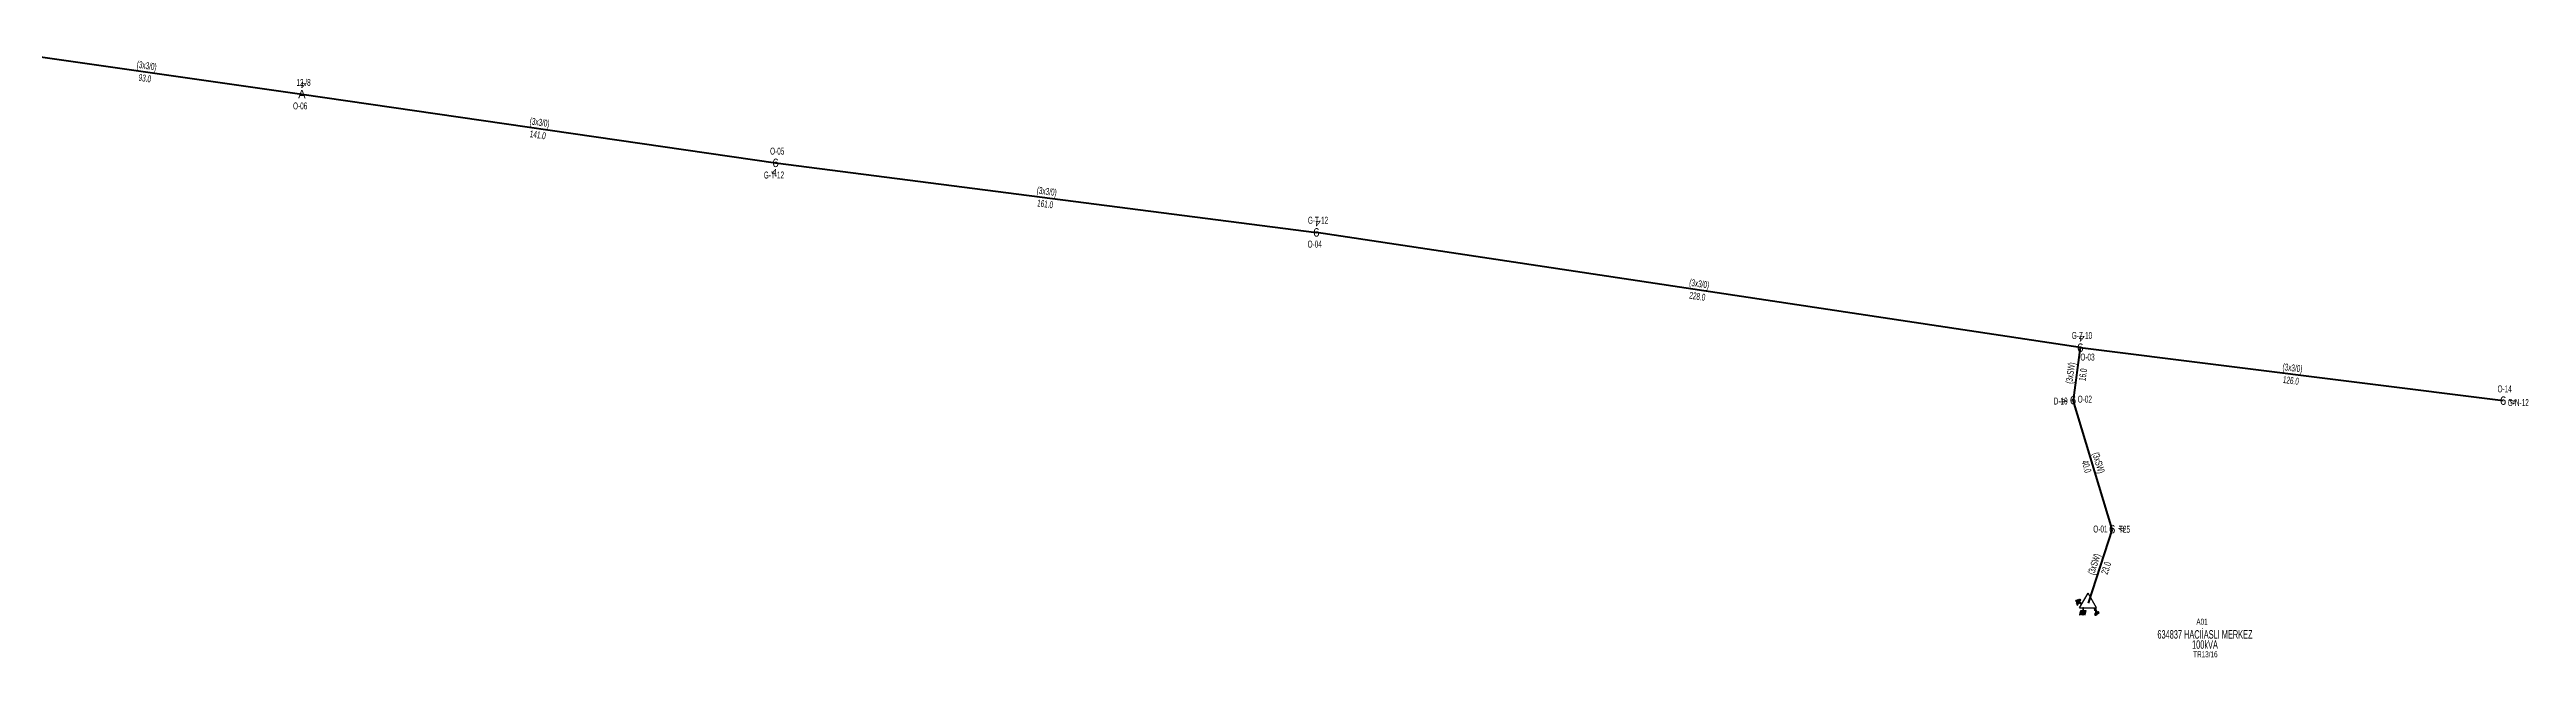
# Model space of a CAD drawing. Header units: millimetres. Extents: x 367507 to 373457, y 4068694 to 4074327.
# Drawn here: x 372725 to 373457, y 4071129 to 4071309 of the extents above; entities that cross this region are included whole.
import ezdxf
from ezdxf.enums import TextEntityAlignment as Align

# ---------------------------------------------------------------- set-up
doc = ezdxf.new("R2010")
doc.units = ezdxf.units.MM
for name, color, linetype, lineweight in [('DIREK_ENH_MEVCUT', 6, 'Continuous', 25), ('DIREK_OG_MEVCUT', 16, 'Continuous', 25), ('HAT_OG_HAVAI_MEVCUT', 48, 'Continuous', 70), ('TRAFO_MEVCUT', 5, 'Continuous', 30), ('TRAFO_TADILAT_BYSK', 5, 'Continuous', 30)]:
    doc.layers.add(name, color=color, linetype=linetype, lineweight=lineweight)
doc.styles.add('Direk', font='B_CAD')
doc.styles.get("Standard").update_dxf_attribs({"font": 'Arial'})

# ---------------------------------------------------------------- blocks, each defined once
blk = doc.blocks.new('MEV_DIREK')
h = blk.add_hatch(color=32)
h.paths.add_polyline_path([(-2.14, 0.97), (-2.35, 1.09), (-3.31, -0.55), (-3.09, -0.67), (-2.67, 0.06), (-1.89, -0.39), (-1.79, -0.22), (-2.56, 0.23)])
h.paths.add_polyline_path([(-3.46, -0.17), (-3.33, -0.25), (-2.61, 0.99), (-2.74, 1.06)])
h.paths.add_polyline_path([(-3.54, 0.29), (-3.41, 0.22), (-3.05, 0.82), (-3.18, 0.9)])
h.paths.add_polyline_path([(-3.58, 0.81), (-3.66, 0.68), (-3.53, 0.61), (-3.45, 0.74)])
h.paths.add_polyline_path([(-1.51, -2.34), (-2.26, -2.33), (-2.52, -3.47), (-2.42, -3.47), (-2.21, -2.53), (-1.91, -2.54), (-2.12, -3.47), (-2.02, -3.47), (-1.81, -2.54), (-1.51, -2.54), (-1.72, -3.47), (-1.62, -3.48), (-1.41, -2.54), (-1.11, -2.54), (-1.32, -3.48), (-1.22, -3.48), (-1.01, -2.54), (-0.71, -2.55), (-0.92, -3.48), (-0.82, -3.48), (-0.56, -2.35), (-1.31, -2.34), (-1.31, -1.44), (-1.51, -1.44)])
at = {"layer": 'TRAFO_MEVCUT'}
for points in [[(2.35, -1.57), (2.12, -1.92), (2.08, -1.44), (1.94, -1.44), (2.01, -2.32), (2.25, -1.96), (2.31, -2.67), (2.1, -2.67), (2.39, -2.87), (2.4, -2.86), (2.64, -2.49), (2.45, -2.63)], [(2.35, -1.57), (2.12, -1.92), (2.08, -1.44), (1.94, -1.44), (2.01, -2.32), (2.25, -1.96), (2.31, -2.67), (2.1, -2.67), (2.39, -2.87), (1.98, -3.19), (2.2, -3.79), (2.26, -3.74), (2.08, -3.26), (2.26, -3.13), (2.44, -3.6), (2.49, -3.56), (2.32, -3.08), (2.49, -2.94), (2.67, -3.42), (2.73, -3.38), (2.55, -2.9), (2.73, -2.76), (2.91, -3.24), (2.97, -3.2), (2.79, -2.72), (2.97, -2.58), (3.15, -3.06), (3.21, -3.01), (2.98, -2.42), (2.4, -2.86), (2.64, -2.49), (2.45, -2.63)], [(2.97, -2.58), (3.15, -3.06), (3.21, -3.01), (2.98, -2.42), (2.4, -2.86), (2.64, -2.49), (2.45, -2.63), (2.35, -1.57), (2.12, -1.92), (2.08, -1.44), (1.94, -1.44), (2.01, -2.32), (2.25, -1.96), (2.31, -2.67), (2.1, -2.67), (2.39, -2.87), (1.98, -3.19), (2.2, -3.79), (2.26, -3.74), (2.08, -3.26), (2.26, -3.13), (2.44, -3.6), (2.49, -3.56), (2.32, -3.08), (2.49, -2.94), (2.67, -3.42), (2.73, -3.38), (2.55, -2.9), (2.73, -2.76), (2.91, -3.24), (2.97, -3.2), (2.79, -2.72)]]:
    blk.add_hatch(color=32, dxfattribs=at).paths.add_polyline_path(points)
at = {"layer": 'TRAFO_MEVCUT', "linetype": 'Continuous'}
for p, q in [((-2.5, -1.44), (0, 2.89)), ((2.5, -1.44), (0, 2.89)), ((-2.5, -1.44), (2.5, -1.44))]:
    blk.add_line(p, q, dxfattribs=at)
at = {"layer": 'TRAFO_MEVCUT', "color": 32, "flags": 128}
blk.add_lwpolyline([(1.94, -1.44), (2.08, -1.44), (2.12, -1.92), (2.35, -1.57), (2.45, -2.63), (2.64, -2.49), (2.4, -2.86), (2.98, -2.42), (3.21, -3.01), (3.15, -3.06), (2.97, -2.58), (2.79, -2.72), (2.97, -3.2), (2.91, -3.24), (2.73, -2.76), (2.55, -2.9), (2.73, -3.38), (2.67, -3.42), (2.49, -2.94), (2.32, -3.08), (2.49, -3.56), (2.44, -3.6), (2.26, -3.13), (2.08, -3.26), (2.26, -3.74), (2.2, -3.79), (1.98, -3.19), (2.39, -2.87), (2.1, -2.67), (2.31, -2.67), (2.25, -1.96), (2.01, -2.32), (1.94, -1.44)], dxfattribs=at)
at = {"layer": 'TRAFO_TADILAT_BYSK', "color": 32, "flags": 128}
for points in [[(-3.53, 0.61), (-3.45, 0.74), (-3.58, 0.81), (-3.66, 0.68), (-3.53, 0.61)], [(-3.41, 0.22), (-3.05, 0.82), (-3.18, 0.9), (-3.54, 0.29), (-3.41, 0.22)], [(-3.33, -0.25), (-2.61, 0.99), (-2.74, 1.06), (-3.46, -0.17), (-3.33, -0.25)], [(-1.79, -0.22), (-2.56, 0.23), (-2.14, 0.97), (-2.35, 1.09), (-3.31, -0.55), (-3.09, -0.67), (-2.67, 0.06), (-1.89, -0.39), (-1.79, -0.22)], [(-1.31, -1.44), (-1.51, -1.44), (-1.51, -2.34), (-2.26, -2.33), (-2.52, -3.47), (-2.42, -3.47), (-2.21, -2.53), (-1.91, -2.54), (-2.12, -3.47), (-2.02, -3.47), (-1.81, -2.54), (-1.51, -2.54), (-1.72, -3.47), (-1.62, -3.48), (-1.41, -2.54), (-1.11, -2.54), (-1.32, -3.48), (-1.22, -3.48), (-1.01, -2.54), (-0.71, -2.55), (-0.92, -3.48), (-0.82, -3.48), (-0.56, -2.35), (-1.31, -2.34), (-1.31, -1.44)]]:
    blk.add_lwpolyline(points, dxfattribs=at)

msp = doc.modelspace()

# ---------------------------------------------------------------- linework, layer by layer
at = {"layer": 'HAT_OG_HAVAI_MEVCUT'}
for p, q in [((372707.06, 4071308.62), (372799.29, 4071295.45)), ((372799.29, 4071295.45), (372939.3042, 4071275.180198)), ((372939.3042, 4071275.180198), (373099.120042, 4071254.651656)), ((373324.900394, 4071220.619938), (373099.120042, 4071254.651656)), ((373324.900394, 4071220.619938), (373322.75092, 4071205.147456)), ((373324.900394, 4071220.619938), (373449.883679, 4071204.979768)), ((373334.334942, 4071167.039012), (373322.75092, 4071205.147456)), ((373334.334942, 4071167.039012), (373327.177922, 4071145.231876))]:
    msp.add_line(p, q, dxfattribs=at)

# ---------------------------------------------------------------- block references
at = {"layer": 'TRAFO_MEVCUT'}
msp.add_blockref('MEV_DIREK', (373327.177922, 4071145.231876), dxfattribs=at)

# ---------------------------------------------------------------- texts
at = {"layer": 'DIREK_ENH_MEVCUT', "width": 0.53}
for s, p in [('O-05', (372939.777906, 4071278.647993)), ('G-T-12', (372938.813545, 4071271.588331)), ('G-T-12', (373099.621538, 4071258.244724)), ('O-04', (373098.636225, 4071251.185258)), ('G-Z-10', (373325.395896, 4071224.212832)), ('O-03', (373327.030045, 4071217.842423)), ('O-14', (373450.318273, 4071208.452681)), ('D-10', (373319.110537, 4071204.860986)), ('O-02', (373326.240133, 4071205.42203)), ('G-N-12', (373454.350698, 4071204.420773))]:
    msp.add_text(s, height=2.05, dxfattribs=at).set_placement(p, align=Align.MIDDLE_CENTER)
at = {"layer": 'DIREK_ENH_MEVCUT', "color": 32, "style": 'Direk'}
for rotation, p in [(352.221455, (372938.925235, 4071272.405962)), (172.05437, (373099.507095, 4071257.424776)), (172.147782, (373325.282926, 4071223.393684)), (274.499463, (373319.959549, 4071204.927796)), (442.867193, (373452.66201, 4071204.632093))]:
    msp.add_text('4', height=2, rotation=rotation, dxfattribs=at).set_placement(p, align=Align.MIDDLE_CENTER)
at = {"layer": 'DIREK_ENH_MEVCUT', "style": 'Direk'}
for p in [(372939.3042, 4071275.180198), (373099.120042, 4071254.651656), (373324.900394, 4071220.619938), (373322.75092, 4071205.147456), (373449.883679, 4071204.979768)]:
    msp.add_text('6', height=2.5, dxfattribs=at).set_placement(p, align=Align.MIDDLE_CENTER)
at = {"layer": 'DIREK_OG_MEVCUT', "linetype": 'ByBlock', "style": 'Direk'}
msp.add_text('A', height=2.5, dxfattribs=at).set_placement((372799.29, 4071295.45), align=Align.MIDDLE_CENTER)
at = {"layer": 'DIREK_OG_MEVCUT', "linetype": 'ByBlock', "width": 0.53}
for s, p in [('12 /8', (372799.789974, 4071298.927297)), ('O-06', (372798.791885, 4071291.985627))]:
    msp.add_text(s, height=2.05, dxfattribs=at).set_placement(p, align=Align.MIDDLE_CENTER)
at = {"layer": 'DIREK_OG_MEVCUT', "color": 32, "linetype": 'ByBlock', "style": 'Direk'}
msp.add_text('4', height=2, rotation=171.817959, dxfattribs=at).set_placement((372799.688492, 4071298.221498), align=Align.MIDDLE_CENTER)
at = {"layer": 'DIREK_OG_MEVCUT', "width": 0.53}
for s, p in [('O-01', (373330.835154, 4071167.077547)), ('T25', (373337.973098, 4071166.998954))]:
    msp.add_text(s, height=2.05, dxfattribs=at).set_placement(p, align=Align.MIDDLE_CENTER)
at = {"layer": 'DIREK_OG_MEVCUT', "style": 'Direk'}
msp.add_text('6', height=2.5, dxfattribs=at).set_placement((373334.334942, 4071167.039012), align=Align.MIDDLE_CENTER)
at = {"layer": 'DIREK_OG_MEVCUT', "color": 32, "style": 'Direk'}
msp.add_text('4', height=2, rotation=449.369165, dxfattribs=at).set_placement((373337.134772, 4071167.008185), align=Align.MIDDLE_CENTER)
at = {"layer": 'HAT_OG_HAVAI_MEVCUT', "lineweight": 30, "width": 0.53}
for s, rotation, p in [('(3x3/0)', 351.873377, (372753.295157, 4071302.876464, 186399.645)), ('(3x3/0)', 351.762541, (372869.418884, 4071286.156329, 186469.6521)), ('(3x3/0)', 352.680368, (373019.320414, 4071265.759, 186549.560021)), ('(3x3/0)', 351.428371, (373212.136907, 4071238.476303, 186549.560021)), ('(3xSW)', 442.090954, (373322.983742, 4071213.000658, 186661.37546)), ('(3x3/0)', 352.867193, (373387.497581, 4071213.643275, 186724.94184)), ('(3xSW)', 286.907972, (373329.356188, 4071186.340444, 186661.37546)), ('(3xSW)', 431.830359, (373329.948815, 4071156.400501, 186663.588961))]:
    msp.add_text(s, height=2.05, rotation=rotation, dxfattribs=at).set_placement(p, align=Align.CENTER)
for s, rotation, p in [('93.0', 351.873377, (372753.054843, 4071301.193536, 186399.645)), ('141.0', 351.762541, (372869.175315, 4071284.473869, 186469.6521)), ('161.0', 352.680368, (373019.103827, 4071264.072854, 186549.560021)), ('228.0', 351.428371, (373211.883529, 4071236.795291, 186549.560021)), ('16.0', 442.090954, (373324.667572, 4071212.766736, 186661.37546)), ('126.0', 352.867193, (373387.286493, 4071211.956431, 186724.94184)), ('40.0', 286.907972, (373327.729674, 4071185.846024, 186661.37546)), ('23.0', 431.830359, (373331.564049, 4071155.870388, 186663.588961))]:
    msp.add_text(s, height=2.05, rotation=rotation, dxfattribs=at).set_placement(p, align=Align.TOP_CENTER)
at = {"layer": 'TRAFO_MEVCUT', "width": 0.6}
for s, height, p in [('634837 HACIİASLI MERKEZ', 2.5, (373361.745918, 4071134.717149)), ('100kVA', 2.5, (373361.745918, 4071131.717149)), ('A01', 1.8, (373360.880678, 4071138.805776))]:
    msp.add_text(s, height=height, dxfattribs=at).set_placement(p, align=Align.CENTER)
msp.add_text('TR13/16', height=1.8, dxfattribs=at).set_placement((373361.868002, 4071130.996939), align=Align.TOP_CENTER)

doc.saveas('drawing.dxf')
